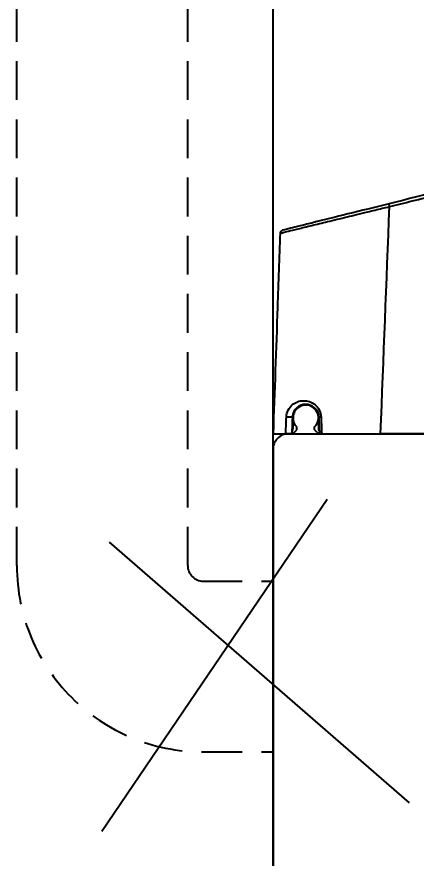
# Model space of a CAD drawing. Extents: x 7905 to 14077, y -986 to 9572.
# Drawn here: x 11313.7 to 11442.3, y -625 to -354 of the extents above; entities that cross this region are included whole.
import ezdxf

# ---------------------------------------------------------------- set-up
doc = ezdxf.new("R2010")
doc.units = 0
doc.header["$LTSCALE"] = 20
doc.header["$MEASUREMENT"] = 0
doc.linetypes.add('HIDDEN2', pattern=[0.1875, 0.125, -0.0625])
doc.layers.get('0').update_dxf_attribs({"linetype": 'CONTINUOUS'})
doc.layers.get('DEFPOINTS').update_dxf_attribs({"linetype": 'CONTINUOUS'})
for name, color, linetype in [('1', 1, 'CONTINUOUS'), ('3', 3, 'CONTINUOUS'), ('SA-DOOR', 4, 'CONTINUOUS')]:
    doc.layers.add(name, color=color, linetype=linetype)
doc.styles.get("Standard").update_dxf_attribs({"font": 'NanumGothic.ttf'})
doc.dimstyles.get("Standard").update_dxf_attribs({"dimtxt": 2.5, "dimasz": 2, "dimexe": 2, "dimexo": 1, "dimgap": 1.5, "dimtad": 1, "dimdec": 0, "dimlfac": 10, "dimrnd": 0.5, "dimzin": 0, "dimdsep": 46, "dimtxsty": 'Standard', "dimcen": 0, "dimclrt": 2, "dimadec": 0, "dimazin": 0, "dimtfac": 1, "dimtdec": 0, "dimtmove": 0, "dimatfit": 3, "dimfxl": 0, "dimtolj": 1, "dimtzin": 0, "dimarcsym": 0})

# ---------------------------------------------------------------- blocks, each defined once
blk = doc.blocks.new('A$C9bb48bae')
at = {"layer": '1', "color": 7, "linetype": 'Continuous'}
blk.add_line((597.48, 64.57), (597.44, 64.59), dxfattribs=at)
at = {"layer": '1', "color": 7, "linetype": 'Continuous', "extrusion": (0, 0, -1)}
blk.add_arc((-596.48, 64.54), 1, 104, 178, dxfattribs=at)
at = {"layer": '1', "color": 7, "linetype": 'Continuous'}
blk.add_ellipse((562.14, 73.1), major_axis=(0.242, 0.97), ratio=0.109772, start_param=4.793696, end_param=6.283185, dxfattribs=at)
for points, knots in [([(562.26, 73.15), (559.83, 73.76), (554.63, 75.05), (546.32, 77.12), (537.03, 79.43), (530.51, 81.06), (527.08, 81.91)], [0, 0, 0, 0, 0.208474, 0.444593, 0.708427, 1, 1, 1, 1]), ([(562.38, 74.07), (567.01, 72.92), (571.51, 71.8), (579.76, 69.74), (583.56, 68.79), (588.29, 67.61), (589.73, 67.25), (592.21, 66.63), (593.26, 66.37), (595.84, 65.73), (596.73, 65.51), (596.73, 65.51)], [0, 0, 0, 0, 0.249972, 0.249972, 0.499943, 0.499943, 0.624929, 0.624929, 0.749915, 0.749915, 1, 1, 1, 1]), ([(597.44, 64.59), (597.43, 64.59), (597.36, 64.61), (597.09, 64.68), (596.55, 64.81), (595.8, 65), (594.39, 65.34), (591.79, 65.98), (587.49, 67.02), (582.15, 68.33), (577.14, 69.54), (572.71, 70.62), (569.69, 71.35), (566.17, 72.21), (563.81, 72.78), (562.26, 73.15)], [0, 0, 0, 0, 0.022719, 0.074198, 0.125789, 0.177344, 0.228719, 0.354526, 0.485514, 0.607642, 0.742273, 0.802542, 0.870756, 0.915519, 1, 1, 1, 1]), ([(597.48, 64.57), (597.76, 56.65), (598.04, 48.72), (598.79, 27.2), (599.26, 13.6), (599.74, 0)], [0, 0, 0, 0, 0.368266, 0.368266, 1, 1, 1, 1]), ([(531.98, 0), (538.8, 0), (545.52, 0), (556.51, 0), (560.87, 0), (565.11, 0)], [0, 0, 0, 0, 0.595329, 0.595329, 1, 1, 1, 1]), ([(599.74, 0), (599.74, 0), (598.88, 0), (595.5, 0), (593.03, 0), (583.56, 0), (574.68, 0), (565.11, 0)], [0, 0, 0, 0, 0.25, 0.25, 0.5, 0.5, 1, 1, 1, 1])]:
    blk.add_open_spline(points, degree=3, knots=knots, dxfattribs=at)
for points in [[(527.27, 82.83), (539, 79.9), (550.71, 76.98), (562.38, 74.07)], [(565.11, 0), (564.16, 24.38), (563.21, 48.77), (562.26, 73.15)]]:
    blk.add_open_spline(points, degree=3, dxfattribs=at)
blk = doc.blocks.new('*D45')
at = {"layer": '3', "color": 3, "lineweight": -2}
for p, q in [((11996.37, -488.4), (12025.85, -488.4)), ((12015.85, -508.4), (12015.85, -634.42)), ((12015.85, -807.69), (12015.85, -681.67)), ((11406.1, -827.69), (12025.85, -827.69))]:
    blk.add_line(p, q, dxfattribs=at)
at = {"layer": '3', "color": 3}
for points in [[(12012.51, -508.4), (12019.18, -508.4), (12015.85, -488.4)], [(12012.51, -807.69), (12019.18, -807.69), (12015.85, -827.69)]]:
    blk.add_solid(points, dxfattribs=at)
at = {"layer": 'DEFPOINTS', "color": 0}
for p in [(11991.37, -488.4), (11401.1, -827.69), (12015.85, -827.69)]:
    blk.add_point(p, dxfattribs=at)
at = {"layer": '3', "color": 2, "insert": (12015.85, -658.04), "char_height": 25, "attachment_point": 5}
blk.add_mtext('\\A1;340', dxfattribs=at)

msp = doc.modelspace()

# ---------------------------------------------------------------- linework, layer by layer
msp.add_line((11401.19595, -488.3024), (11991.41848, -488.39645))
msp.add_arc((11401.19595, -493.3024), 5, 90, 183)
at = {"layer": '1', "color": 7, "linetype": 'Continuous'}
for p, q in [((11402.62765, -483.15305), (11402.62952, -483.26016)), ((11410.81196, -483.15305), (11410.81009, -483.26016)), ((11402.51526, -488.3024), (11403.8789, -487.0524)), ((11403.8789, -487.0524), (11403.8789, -486.13236)), ((11409.56072, -487.0524), (11409.56072, -486.13236)), ((11409.56072, -487.0524), (11410.92435, -488.3024)), ((11402.2848, -488.3024), (11402.51526, -488.3024)), ((11411.15468, -488.3024), (11410.92435, -488.3024)), ((11412.08916, -488.3024), (11411.92124, -488.3024))]:
    msp.add_line(p, q, dxfattribs=at)
at = {"layer": '1', "color": 7, "linetype": 'Continuous', "extrusion": (0, 0, -1)}
msp.add_arc((-11406.71981, -483.18876), 4.09091, 313.9829631, 359, dxfattribs=at)
at = {"layer": '1', "color": 7, "linetype": 'Continuous'}
msp.add_arc((11406.71981, -483.18876), 4.09091, 313.9829631, 359, dxfattribs=at)
for centre, major_axis, ratio, start_param, end_param in [((11401.26859, -482.9984), (1.13567, -0.03966), 0.048112541, 0, 2.343004105), ((11401.49572, -483.00633), (-1.13567, 0.03966), 0.048113226, 3.141592654, 3.7566971), ((11411.9439, -483.00633), (1.13567, 0.03966), 0.088245736, 2.091982371, 3.141592654), ((11412.17103, -482.9984), (-1.13567, -0.03966), 0.083136584, 5.176658526, 6.283185307)]:
    msp.add_ellipse(centre, major_axis=major_axis, ratio=ratio, start_param=start_param, end_param=end_param, dxfattribs=at)
for points, knots in [([(11400.47757, -482.93159), (11400.53374, -481.32307), (11401.34328, -479.90447), (11403.41129, -478.13523), (11404.66284, -477.69262), (11407.24369, -477.64289), (11408.5992, -478.06068), (11410.79037, -479.88135), (11411.60072, -481.32885), (11411.65956, -482.93174)], [0, 0, 0, 0, 0.25, 0.25, 0.5, 0.5, 0.75, 0.75, 1, 1, 1, 1]), ([(11411.03536, -483.03806), (11410.98929, -481.71883), (11410.32098, -480.55983), (11408.60608, -479.14875), (11407.57573, -478.84644), (11405.63562, -478.89774), (11404.70333, -479.23068), (11403.51587, -480.24717), (11403.16021, -480.67252), (11402.61152, -481.7313), (11402.42741, -482.37501), (11402.40426, -483.03806)], [0, 0, 0, 0, 0.25, 0.25, 0.5, 0.5, 0.75, 0.75, 0.875, 0.875, 1, 1, 1, 1]), ([(11410.80823, -483.04599), (11410.76222, -481.7287), (11410.0698, -480.6147), (11408.4074, -479.31574), (11407.44915, -479.06541), (11405.66348, -479.13683), (11404.81664, -479.44356), (11403.72003, -480.36651), (11403.38548, -480.75135), (11402.84722, -481.75286), (11402.65453, -482.38348), (11402.63139, -483.04599)], [0, 0, 0, 0, 0.25, 0.25, 0.5, 0.5, 0.75, 0.75, 0.875, 0.875, 1, 1, 1, 1]), ([(11400.29002, -488.3024), (11400.31643, -487.54616), (11400.34284, -486.78992), (11400.40536, -484.99965), (11400.44146, -483.96562), (11400.47757, -482.93159)], [0, 0, 0, 0, 0.422415333, 0.422415333, 1, 1, 1, 1]), ([(11411.65956, -482.93174), (11411.68726, -483.68612), (11411.71495, -484.44052), (11411.78067, -486.23074), (11411.81869, -487.26656), (11411.85672, -488.3024)], [0, 0, 0, 0, 0.421409322, 0.421409322, 1, 1, 1, 1]), ([(11402.25059, -487.85966), (11402.33142, -487.7548), (11402.39018, -487.64065), (11402.46286, -487.42208), (11402.48179, -487.31637), (11402.48601, -487.209), (11402.48607, -487.20734), (11402.48613, -487.20569)], [0, 0, 0, 0, 0.52864613, 0.52864613, 0.992718813, 0.992718813, 1, 1, 1, 1]), ([(11410.95349, -487.20569), (11410.95354, -487.20731), (11410.9536, -487.20893), (11410.95796, -487.32005), (11410.97809, -487.42956), (11411.05276, -487.64663), (11411.10952, -487.75589), (11411.18688, -487.85688)], [0, 0, 0, 0, 0.00719498, 0.00719498, 0.490899512, 0.490899512, 1, 1, 1, 1]), ([(11402.22043, -488.3024), (11402.22042, -488.3024), (11402.19838, -488.3024), (11402.11393, -488.3024), (11402.05035, -488.3024), (11401.89099, -488.3024), (11401.79297, -488.3024), (11401.57656, -488.3024), (11401.45518, -488.3024), (11401.20633, -488.3024), (11401.07542, -488.3024), (11400.82248, -488.3024), (11400.69693, -488.3024), (11400.47549, -488.3024), (11400.37551, -488.3024), (11400.29002, -488.3024)], [0, 0, 0, 0, 0.144265583, 0.144265583, 0.28852358, 0.28852358, 0.432883019, 0.432883019, 0.577226393, 0.577226393, 0.721399145, 0.721399145, 0.865321878, 0.865321878, 1, 1, 1, 1]), ([(11411.85672, -488.3024), (11411.74202, -488.3024), (11411.63554, -488.3024), (11411.4566, -488.3024), (11411.38165, -488.3024), (11411.27303, -488.3024), (11411.23793, -488.3024), (11411.22119, -488.3024), (11411.21924, -488.3024), (11411.2192, -488.3024)], [0, 0, 0, 0, 0.303529656, 0.303529656, 0.607015472, 0.607015472, 0.911105956, 0.911105956, 1, 1, 1, 1]), ([(11411.56858, -488.17614), (11411.69824, -488.24297), (11411.84102, -488.28437), (11412.01959, -488.3008), (11412.05435, -488.3024), (11412.08916, -488.3024)], [0, 0, 0, 0, 0.808611354, 0.808611354, 1, 1, 1, 1])]:
    msp.add_open_spline(points, degree=3, knots=knots, dxfattribs=at)
for points in [[(11402.40426, -483.03806), (11402.34298, -484.79284), (11402.2817, -486.54762), (11402.22042, -488.3024)], [(11402.63139, -483.04599), (11402.58297, -484.43256), (11402.53455, -485.81912), (11402.48613, -487.20569)], [(11410.95349, -487.20569), (11410.90506, -485.81908), (11410.85664, -484.43251), (11410.80823, -483.04599)], [(11411.21919, -488.3024), (11411.15791, -486.54756), (11411.09664, -484.79278), (11411.03536, -483.03806)]]:
    msp.add_open_spline(points, degree=3, dxfattribs=at)
at = {"layer": '3', "color": 2, "linetype": 'HIDDEN2', "ltscale": 5}
for p, q in [((11313.70281, -530.8024), (11313.70281, -297.3024)), ((11368.70281, -530.8024), (11368.70281, -297.3024)), ((11373.70281, -535.8024), (11396.20281, -535.8024)), ((11373.70281, -590.8024), (11396.20281, -590.8024))]:
    msp.add_line(p, q, dxfattribs=at)
at = {"layer": '3', "color": 7}
msp.add_line((11396.20281, -493.56408), (11396.20281, -822.67692), dxfattribs=at)
at = {"layer": '3', "color": 1}
for p, q in [((11413.58041, -509.48769), (11341.0848, -616.43323)), ((11343.38626, -523.28711), (11440.04706, -607.23361))]:
    msp.add_line(p, q, dxfattribs=at)
at = {"layer": '3', "color": 2, "linetype": 'HIDDEN2', "ltscale": 5}
for radius in [60, 5]:
    msp.add_arc((11373.70281, -530.8024), radius, 180, 270, dxfattribs=at)
at = {"layer": 'SA-DOOR', "color": 7}
msp.add_lwpolyline([(11396.20281, 1275.95857), (14077.19778, 1275.95857), (14077.19778, -893.3024), (11396.20281, -893.3024)], close=True, dxfattribs=at)

# ---------------------------------------------------------------- block references
at = {"xscale": -1}
msp.add_blockref('A$C9bb48bae', (11995.93426, -488.3024), dxfattribs=at)

# ---------------------------------------------------------------- dimensions: what is measured, and where the dimension line sits
at = {"layer": '3', "color": 7}
dim = msp.add_linear_dim(base=(12015.84582, -827.68993), p1=(11991.37361, -488.39616), p2=(11401.10462, -827.68993), angle=90, dimstyle='Standard', override={"dimtxt": 25, "dimasz": 20, "dimexe": 10, "dimexo": 5, "dimgap": 10, "dimtih": 1, "dimtoh": 1, "dimdec": 0, "dimlfac": 1, "dimzin": 8, "dimclrd": 3, "dimclre": 3, "dimtdec": 4, "dimarcsym": 1}, dxfattribs=at)
dim.commit()
dim.dimension.update_dxf_attribs({"geometry": '*D45', "text_midpoint": (12015.84582, -658.04304)})

doc.saveas('drawing.dxf')
